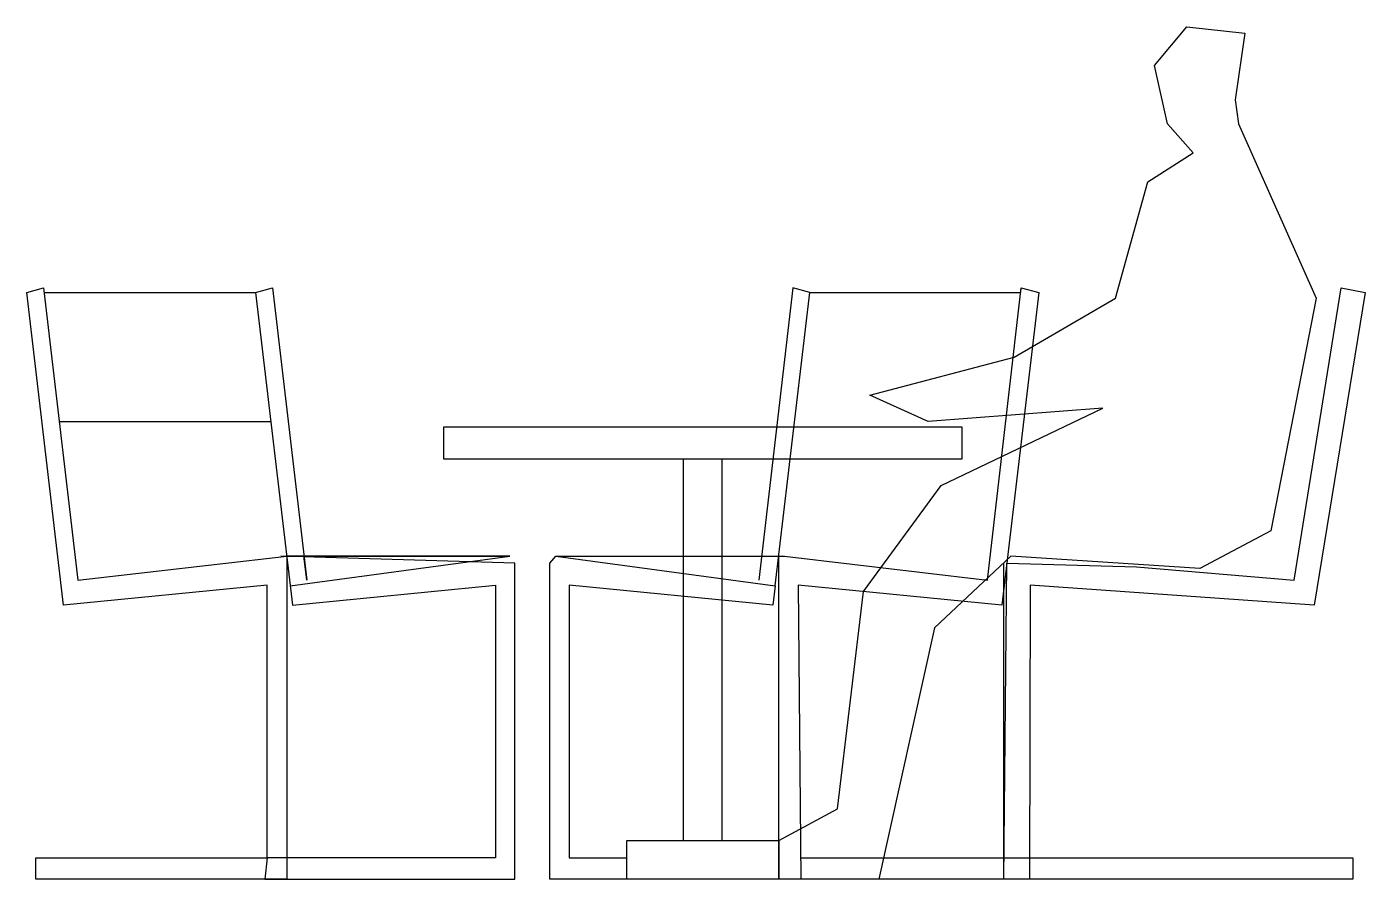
# Model space of a CAD drawing. Extents: x -8 to 2062, y 4208 to 5527.
import ezdxf

# ---------------------------------------------------------------- set-up
doc = ezdxf.new("R2010")
doc.units = 0
doc.header["$LTSCALE"] = 50
doc.layers.get('0').update_dxf_attribs({"linetype": 'CONTINUOUS'})

msp = doc.modelspace()

# ---------------------------------------------------------------- linework, layer by layer
at = {"color": 0, "linetype": 'CONTINUOUS'}
for points in [[(1875.656331, 5516.857646), (1860.546141, 5413.790476), (1865.656331, 5376.857646), (1985.656331, 5106.857646), (1915.656331, 4746.857646), (1805.656331, 4688.857646), (1513.656331, 4707.857646), (1395.656331, 4596.857646), (1309.656331, 4207.857646), (1154.656331, 4207.857646), (1154.656331, 4267.857646), (1245.656331, 4316.857646), (1285.697501, 4652.913912), (1405.656331, 4816.857646), (1655.656331, 4936.857646), (1385.656331, 4915.857646), (1295.656331, 4956.857646), (1518.656331, 5015.857646), (1675.656331, 5106.857646), (1725.656331, 5286.857646), (1795.656331, 5331.857646), (1755.656331, 5376.857646), (1735.656331, 5466.857646), (1785.656331, 5526.857646)], [(-8.343669, 5115.857646), (17.656331, 5122.857646), (70.656331, 4670.857646), (393.705918, 4707.857646), (393.656331, 4207.857646), (5.656331, 4207.857646), (5.656331, 4240.857646), (363.656331, 4240.857646), (363.656331, 4662.857646), (48.656331, 4631.857646), (-8.343669, 5115.857646)], [(636.656331, 4907.857646), (1437.656331, 4907.857646), (1437.656331, 4857.857646), (636.656331, 4857.857646)], [(919.656331, 4207.857646), (919.656331, 4267.857646), (1154.656331, 4267.857646), (1154.656331, 4207.857646)]]:
    msp.add_lwpolyline(points, close=True, dxfattribs=at)
for points in [[(18.477127, 5115.857646), (345.656331, 5115.857646)], [(345.656331, 5115.857646), (371.656331, 5122.857646), (424.656331, 4670.857646)], [(345.656331, 5115.857646), (402.656331, 4631.857646), (716.656331, 4662.857646), (716.656331, 4240.857646), (363.656331, 4240.857646), (359.656331, 4207.857646), (746.656331, 4207.857646), (746.656331, 4696.857646), (384.656331, 4707.857646)], [(1149.159806, 4661.606448), (1202.656331, 5115.857646), (1176.656331, 5122.857646), (1123.656331, 4670.857646)], [(1202.656331, 5115.857646), (1528.851021, 5115.857646), (1529.656331, 5122.857646), (1556.656331, 5115.857646), (1499.656331, 4631.857646), (1184.656331, 4662.857646), (1188.656331, 4207.857646), (1154.656331, 4207.857646), (1154.656331, 4696.857646), (1154.656331, 4707.857646), (1163.656331, 4707.857646), (1477.656331, 4670.857646), (1529.656331, 5122.857646)], [(1502.656331, 4207.857646), (1507.29686, 4696.735124), (1708.076728, 4691.434005), (1951.656331, 4670.857646), (2024.656331, 5122.857646), (2061.656331, 5115.857646), (1982.656331, 4631.857646), (1543.656331, 4662.857646), (1542.656331, 4207.857646), (1502.656331, 4207.857646), (1502.656331, 4696.857646)], [(41.928455, 4915.857646), (368.656331, 4915.857646)], [(1006.656331, 4857.857646), (1006.656331, 4267.857646)], [(1066.656331, 4857.857646), (1066.656331, 4267.857646)], [(393.656331, 4707.857646), (738.656331, 4707.857646), (738.656331, 4707.857646), (393.705918, 4707.857646)], [(399.152856, 4661.606448), (738.656331, 4707.857646)], [(424.656331, 4670.857646), (420.317835, 4707.857646)], [(919.656331, 4207.857646), (800.656331, 4207.857646), (800.656331, 4696.857646), (809.656331, 4707.857646), (809.656331, 4707.857646), (1149.159806, 4661.606448), (1145.656331, 4631.857646), (830.656331, 4662.857646), (830.656331, 4240.857646), (919.656331, 4240.857646)], [(809.656331, 4707.857646), (1154.656331, 4707.857646)], [(1188.366221, 4240.857646), (2042.656331, 4240.857646), (2042.656331, 4207.857646), (1188.656331, 4207.857646)]]:
    msp.add_lwpolyline(points, dxfattribs=at)

doc.saveas('drawing.dxf')
